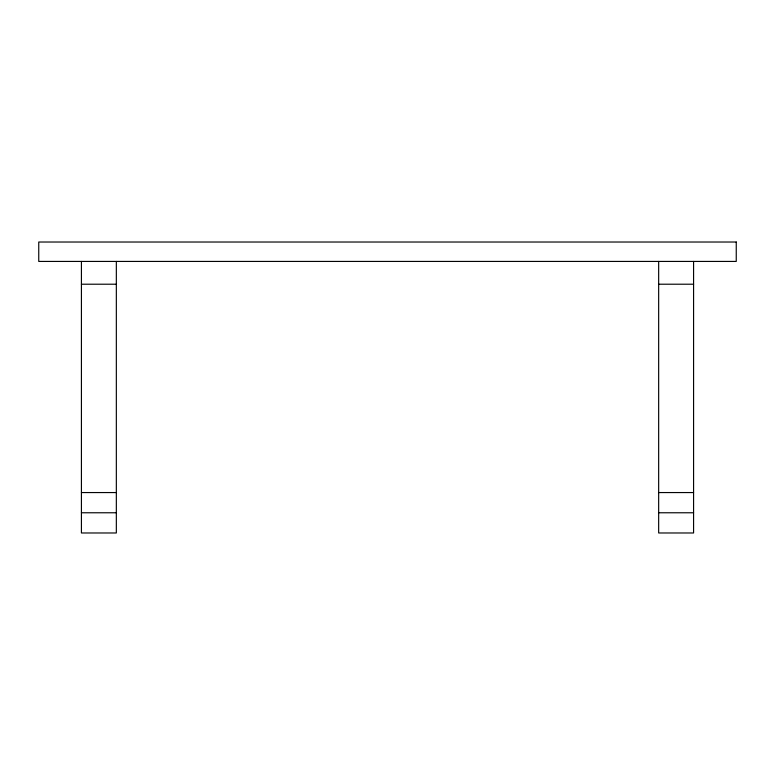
<?xml version="1.0" encoding="UTF-8"?>
<svg xmlns="http://www.w3.org/2000/svg" width="775" height="775" viewBox="0 0 775 775"><rect width="100%" height="100%" fill="white"/><g stroke="black" fill="none" stroke-linecap="round" stroke-linejoin="round"><path stroke-width="1.16" d="M81.423 284.212L116.337 284.212M658.663 284.212L693.577 284.212M81.423 492.561L116.337 492.561M658.663 492.561L693.577 492.561M81.423 512.769L116.337 512.769M658.663 512.769L693.577 512.769M693.577 261.427L693.577 532.977L658.663 532.977L658.663 261.427M116.337 261.427L116.337 532.977L81.423 532.977L81.423 261.427M736.25 242.023L38.75 242.023L38.75 261.427L736.25 261.427L736.25 242.023"/></g></svg>
